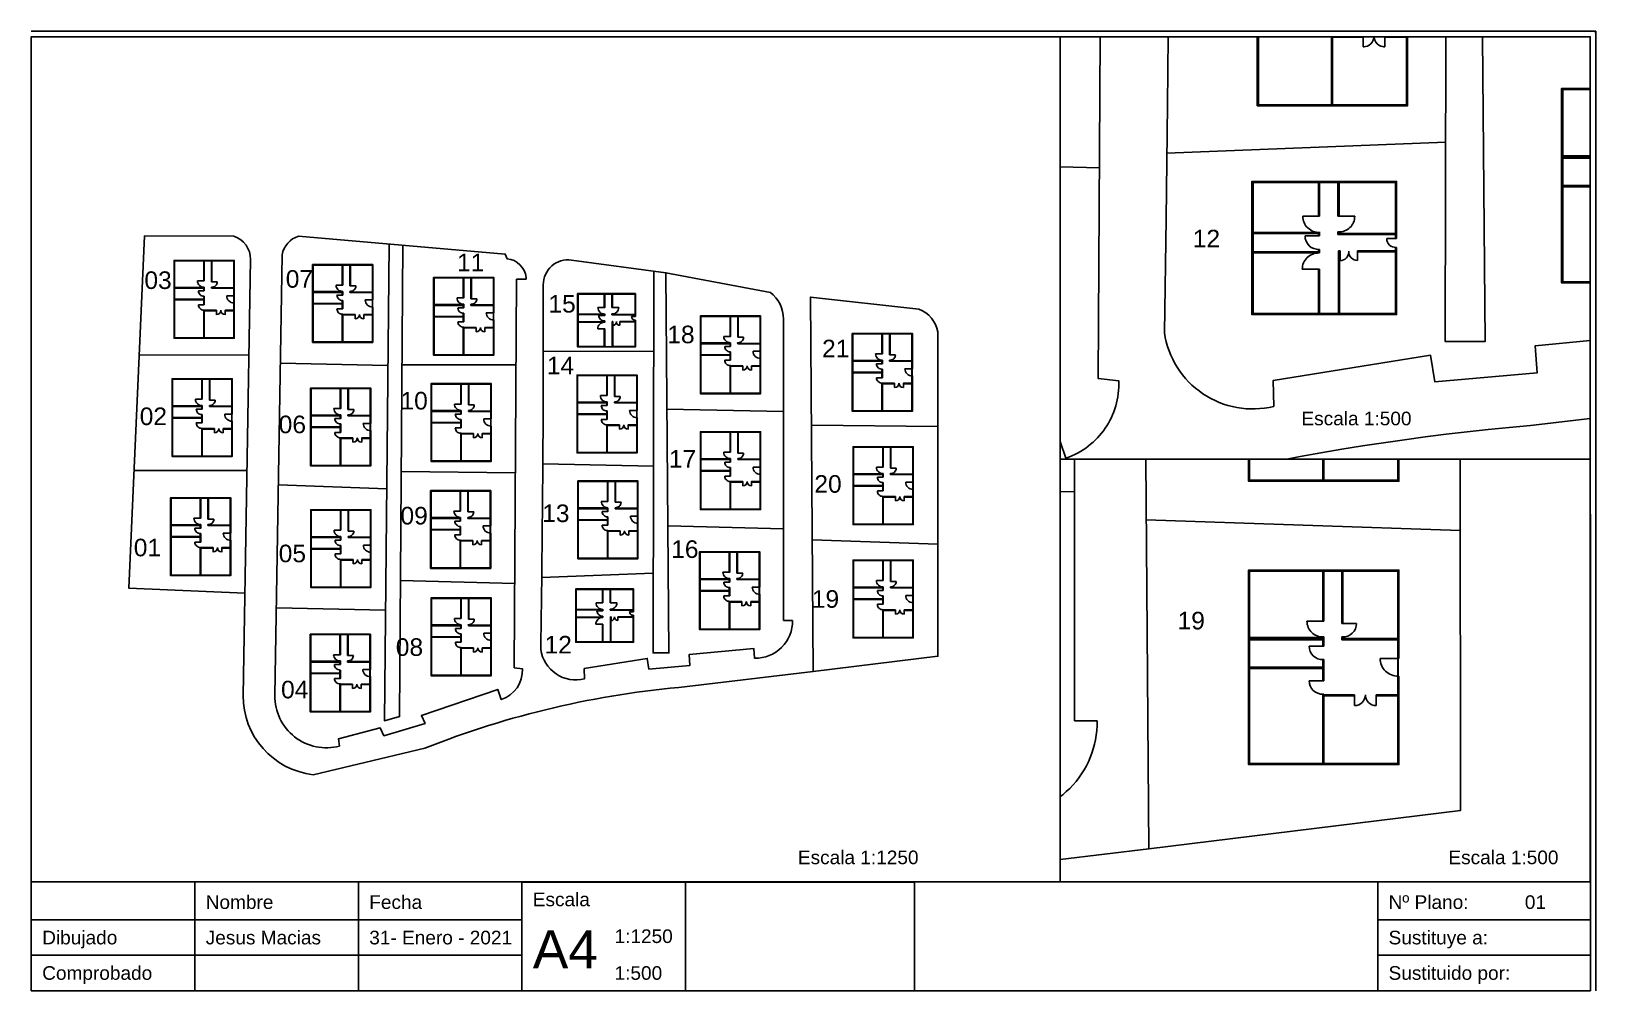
# Paper-space layout 'Presentación2' of a CAD drawing. Header units: millimetres. Extents: x 0 to 287, y 0 to 176.
# The model-space entities are those that its viewports show. They can reach past a viewport. Long polylines and large blocks are cut down to what shows.
import ezdxf
from ezdxf.enums import TextEntityAlignment as Align

# ---------------------------------------------------------------- set-up
doc = ezdxf.new("R2010")
doc.units = ezdxf.units.MM
doc.layers.add('Viales', color=7, linetype='Continuous', lineweight=30)
doc.styles.get("Standard").update_dxf_attribs({"font": 'arial.ttf'})
pattern_1 = [(45, (-193832.1, 171606.99), (-70.710678, 70.710678), []), (45, (-193830.1, 171606.99), (-70.710678, 70.710678), [])]
pattern_2 = [(45, (-193404.37, 239315.06), (-70.710678, 70.710678), []), (45, (-193402.37, 239315.06), (-70.710678, 70.710678), [])]

# ---------------------------------------------------------------- blocks, each defined once
blk = doc.blocks.new('Casa')
h = blk.add_hatch()
h.set_pattern_fill('JIS_LC_20', color=256, scale=0.05)
h.paths.add_polyline_path([(-3.93, -0.83, -0.030573), (-4.03, -0.82), (-4.03, -2.53), (-6.01, -2.53), (-6.01, -2.63), (-4.03, -2.63), (-4.03, -8.83), (-10.82, -8.83), (-10.82, -2.63), (-8, -2.63), (-8, -2.53), (-10.82, -2.53), (-10.82, -2.48), (-10.92, -2.48), (-10.92, -8.83), (-17.62, -8.83), (-17.62, -0.11), (-10.92, -0.11), (-10.92, -1.24), (-10.82, -1.24), (-10.82, 0.69), (-10.92, 0.69), (-10.92, -0.01), (-17.62, -0.01), (-17.62, 2.52), (-10.92, 2.52), (-10.92, 1.93), (-10.82, 1.93), (-10.82, 2.52), (-10.82, 2.77), (-10.92, 2.77), (-10.92, 2.72), (-17.62, 2.72), (-17.62, 8.81), (-10.92, 8.81), (-10.92, 4.21), (-10.82, 4.21), (-10.82, 8.81), (-9.16, 8.81), (-9.16, 4.01), (-9.06, 4.01), (-9.06, 8.81), (-4.03, 8.81), (-4.03, 2.62), (-9.16, 2.62), (-9.16, 2.77), (-9.26, 2.77), (-9.26, 2.62), (-9.26, 2.52), (-4.03, 2.52), (-4.03, 0.81, -0.030573), (-3.93, 0.81), (-3.93, 8.91), (-17.72, 8.91), (-17.72, -8.93), (-3.93, -8.93)])
h = blk.add_hatch()
h.set_pattern_fill('JIS_LC_20', color=256, scale=0.01)
edge = h.paths.add_edge_path()
edge.add_line((-9.16, 2.62), (-9.16, 2.52))
edge.add_line((-9.16, 2.52), (-4.03, 2.52))
edge.add_line((-4.03, 2.52), (-4.03, 0.81))
edge.add_arc((-3.93, -0.01), 0.82, 90, 97.0047, ccw=False)
edge.add_line((-3.93, 0.81), (-3.93, 8.91))
edge.add_line((-3.93, 8.91), (-17.72, 8.91))
edge.add_line((-17.72, 8.91), (-17.72, -8.93))
edge.add_line((-17.72, -8.93), (-3.93, -8.93))
edge.add_line((-3.93, -8.93), (-3.93, -0.83))
edge.add_arc((-3.93, -0.01), 0.82, 262.9953, 270, ccw=False)
edge.add_line((-4.03, -0.82), (-4.03, -2.53))
edge.add_line((-4.03, -2.53), (-6.01, -2.53))
edge.add_line((-6.01, -2.53), (-6.01, -2.63))
edge.add_line((-6.01, -2.63), (-4.03, -2.63))
edge.add_line((-4.03, -2.63), (-4.03, -8.83))
edge.add_line((-4.03, -8.83), (-10.82, -8.83))
edge.add_line((-10.82, -8.83), (-10.82, -2.63))
edge.add_line((-10.82, -2.63), (-8, -2.63))
edge.add_line((-8, -2.63), (-8, -2.53))
edge.add_line((-8, -2.53), (-10.82, -2.53))
edge.add_line((-10.82, -2.53), (-10.82, -2.48))
edge.add_line((-10.82, -2.48), (-10.92, -2.48))
edge.add_line((-10.92, -2.48), (-10.92, -8.83))
edge.add_line((-10.92, -8.83), (-17.62, -8.83))
edge.add_line((-17.62, -8.83), (-17.62, -0.11))
edge.add_line((-17.62, -0.11), (-10.92, -0.11))
edge.add_line((-10.92, -0.11), (-10.92, -1.24))
edge.add_line((-10.92, -1.24), (-10.82, -1.24))
edge.add_line((-10.82, -1.24), (-10.82, 0.69))
edge.add_line((-10.82, 0.69), (-10.92, 0.69))
edge.add_line((-10.92, 0.69), (-10.92, -0.01))
edge.add_line((-10.92, -0.01), (-17.62, -0.01))
edge.add_line((-17.62, -0.01), (-17.62, 2.52))
edge.add_line((-17.62, 2.52), (-10.92, 2.52))
edge.add_line((-10.92, 2.52), (-10.92, 1.93))
edge.add_line((-10.92, 1.93), (-10.82, 1.93))
edge.add_line((-10.82, 1.93), (-10.82, 2.52))
edge.add_line((-10.82, 2.52), (-10.82, 2.77))
edge.add_line((-10.82, 2.77), (-10.92, 2.77))
edge.add_line((-10.92, 2.77), (-10.92, 2.72))
edge.add_line((-10.92, 2.72), (-17.62, 2.72))
edge.add_line((-17.62, 2.72), (-17.62, 8.81))
edge.add_line((-17.62, 8.81), (-10.92, 8.81))
edge.add_line((-10.92, 8.81), (-10.92, 4.21))
edge.add_line((-10.92, 4.21), (-10.82, 4.21))
edge.add_line((-10.82, 4.21), (-10.82, 8.81))
edge.add_line((-10.82, 8.81), (-9.16, 8.81))
edge.add_line((-9.16, 8.81), (-9.16, 4.01))
edge.add_line((-9.16, 4.01), (-9.06, 4.01))
edge.add_line((-9.06, 4.01), (-9.06, 8.81))
edge.add_line((-9.06, 8.81), (-4.03, 8.81))
edge.add_line((-4.03, 8.81), (-4.03, 2.62))
edge.add_line((-4.03, 2.62), (-9.16, 2.62))
h = blk.add_hatch()
h.set_pattern_fill('JIS_LC_20', color=256, scale=0.005)
edge = h.paths.add_edge_path()
edge.add_line((-9.16, 2.62), (-9.16, 2.52))
edge.add_line((-9.16, 2.52), (-4.03, 2.52))
edge.add_line((-4.03, 2.52), (-4.03, 0.81))
edge.add_arc((-3.93, -0.01), 0.82, 90, 97.0047, ccw=False)
edge.add_line((-3.93, 0.81), (-3.93, 8.91))
edge.add_line((-3.93, 8.91), (-17.72, 8.91))
edge.add_line((-17.72, 8.91), (-17.72, -8.93))
edge.add_line((-17.72, -8.93), (-3.93, -8.93))
edge.add_line((-3.93, -8.93), (-3.93, -0.83))
edge.add_arc((-3.93, -0.01), 0.82, 262.9953, 270, ccw=False)
edge.add_line((-4.03, -0.82), (-4.03, -2.53))
edge.add_line((-4.03, -2.53), (-6.01, -2.53))
edge.add_line((-6.01, -2.53), (-6.01, -2.63))
edge.add_line((-6.01, -2.63), (-4.03, -2.63))
edge.add_line((-4.03, -2.63), (-4.03, -8.83))
edge.add_line((-4.03, -8.83), (-10.82, -8.83))
edge.add_line((-10.82, -8.83), (-10.82, -2.63))
edge.add_line((-10.82, -2.63), (-8, -2.63))
edge.add_line((-8, -2.63), (-8, -2.53))
edge.add_line((-8, -2.53), (-10.82, -2.53))
edge.add_line((-10.82, -2.53), (-10.82, -2.48))
edge.add_line((-10.82, -2.48), (-10.92, -2.48))
edge.add_line((-10.92, -2.48), (-10.92, -8.83))
edge.add_line((-10.92, -8.83), (-17.62, -8.83))
edge.add_line((-17.62, -8.83), (-17.62, -0.11))
edge.add_line((-17.62, -0.11), (-10.92, -0.11))
edge.add_line((-10.92, -0.11), (-10.92, -1.24))
edge.add_line((-10.92, -1.24), (-10.82, -1.24))
edge.add_line((-10.82, -1.24), (-10.82, 0.69))
edge.add_line((-10.82, 0.69), (-10.92, 0.69))
edge.add_line((-10.92, 0.69), (-10.92, -0.01))
edge.add_line((-10.92, -0.01), (-17.62, -0.01))
edge.add_line((-17.62, -0.01), (-17.62, 2.52))
edge.add_line((-17.62, 2.52), (-10.92, 2.52))
edge.add_line((-10.92, 2.52), (-10.92, 1.93))
edge.add_line((-10.92, 1.93), (-10.82, 1.93))
edge.add_line((-10.82, 1.93), (-10.82, 2.52))
edge.add_line((-10.82, 2.52), (-10.82, 2.77))
edge.add_line((-10.82, 2.77), (-10.92, 2.77))
edge.add_line((-10.92, 2.77), (-10.92, 2.72))
edge.add_line((-10.92, 2.72), (-17.62, 2.72))
edge.add_line((-17.62, 2.72), (-17.62, 8.81))
edge.add_line((-17.62, 8.81), (-10.92, 8.81))
edge.add_line((-10.92, 8.81), (-10.92, 4.21))
edge.add_line((-10.92, 4.21), (-10.82, 4.21))
edge.add_line((-10.82, 4.21), (-10.82, 8.81))
edge.add_line((-10.82, 8.81), (-9.16, 8.81))
edge.add_line((-9.16, 8.81), (-9.16, 4.01))
edge.add_line((-9.16, 4.01), (-9.06, 4.01))
edge.add_line((-9.06, 4.01), (-9.06, 8.81))
edge.add_line((-9.06, 8.81), (-4.03, 8.81))
edge.add_line((-4.03, 8.81), (-4.03, 2.62))
edge.add_line((-4.03, 2.62), (-9.16, 2.62))
for p, q in [((-10.92, 8.81), (-10.92, 4.21)), ((-10.82, 8.81), (-10.82, 4.21)), ((-9.16, 4.01), (-9.16, 8.81)), ((-9.06, 4.01), (-9.06, 8.81)), ((-3.93, 8.91), (-3.93, 6.5)), ((-10.92, 4.21), (-12.36, 4.21)), ((-10.92, 4.21), (-10.82, 4.21)), ((-9.16, 4.01), (-9.06, 4.01)), ((-9.06, 4.01), (-7.82, 4.01)), ((-10.92, 2.72), (-17.62, 2.72)), ((-10.92, 2.52), (-17.62, 2.52)), ((-10.92, 1.93), (-12.16, 1.93)), ((-10.92, 2.77), (-10.92, 2.72)), ((-10.92, 2.77), (-10.82, 2.77)), ((-10.92, 2.52), (-10.92, 1.93)), ((-10.92, 1.93), (-10.82, 1.93)), ((-10.82, 2.77), (-10.82, 1.93)), ((-10.82, 1.93), (-10.82, 2.52)), ((-9.16, 2.62), (-9.16, 2.77)), ((-9.16, 2.77), (-9.06, 2.77)), ((-9.16, 2.62), (-9.16, 2.52)), ((-4.03, 2.52), (-9.16, 2.52)), ((-9.06, 2.62), (-9.06, 2.77)), ((-4.03, 2.62), (-9.06, 2.62)), ((-10.92, -0.01), (-10.92, 0.69)), ((-10.92, 0.69), (-10.92, -0.01)), ((-10.92, 0.69), (-10.82, 0.69)), ((-10.82, -0.01), (-10.82, 0.69)), ((-10.82, 0.69), (-10.82, -1.24)), ((-4.03, 0.81), (-5.65, 0.81)), ((-10.92, -0.01), (-17.62, -0.01)), ((-10.92, -0.11), (-17.62, -0.11)), ((-10.92, -0.11), (-17.62, -0.11)), ((-10.92, -1.24), (-12.16, -1.24)), ((-10.92, -0.11), (-10.92, -1.24)), ((-10.92, -1.24), (-10.82, -1.24)), ((-10.92, -2.48), (-10.92, -8.83)), ((-10.92, -2.48), (-10.82, -2.48)), ((-10.82, -2.48), (-10.82, -2.53)), ((-10.82, -2.53), (-8, -2.53)), ((-9.33, -2.63), (-10.82, -2.63)), ((-10.82, -2.63), (-8, -2.63)), ((-10.82, -2.63), (-10.82, -8.83)), ((-8, -2.53), (-8, -2.63)), ((-8, -2.63), (-8, -3.53)), ((-4.03, -2.53), (-6.01, -2.53)), ((-6.01, -2.63), (-6.01, -2.53)), ((-4.03, -2.63), (-6.01, -2.63)), ((-6.01, -2.63), (-6.01, -3.53))]:
    blk.add_line(p, q)
for points in [[(-3.93, -0.83), (-3.93, -8.93), (-17.72, -8.93), (-17.72, 8.91), (-3.93, 8.91), (-3.93, 0.81)], [(-17.62, 2.72), (-17.62, 8.81), (-10.92, 8.81)], [(-10.82, 8.81), (-9.16, 8.81)], [(-9.06, 8.81), (-4.03, 8.81), (-4.03, 2.62)], [(-17.62, -0.01), (-17.62, 2.52)], [(-4.03, 2.52), (-4.03, 0.81)], [(-10.92, -8.83), (-17.62, -8.83), (-17.62, -0.11)], [(-4.03, -0.82), (-4.03, -2.53)], [(-4.03, -2.63), (-4.03, -8.83), (-10.82, -8.83)]]:
    blk.add_lwpolyline(points)
blk.add_lwpolyline([(-3.98, 0.81), (-4.03, 0.81), (-4.03, -0.82), (-3.98, -0.82)], close=True)
for centre, radius, start, end in [((-10.92, 4.21), 1.44, 180, 271.9898), ((-9.06, 4.01), 1.24, 267.663, 0), ((-10.92, 1.93), 1.24, 180, 272.3109), ((-4.03, 0.81), 1.63, 180, 271.7569), ((-3.93, -0.01), 0.82, 90, 97.0047), ((-10.92, -1.24), 1.24, 180, 272.3109), ((-3.93, -0.01), 0.82, 262.9953, 270), ((-8, -2.53), 0.995, 270, 0), ((-6.01, -2.53), 0.995, 180, 270)]:
    blk.add_arc(centre, radius, start, end)

msp = doc.modelspace()

# ---------------------------------------------------------------- hatches: boundary and pattern name
h = msp.add_hatch()
h.set_pattern_fill('JIS_LC_20', color=256, scale=5)
h.set_pattern_definition(pattern_2)
h.paths.add_polyline_path([(-80, 416035), (6027, 416035), (6027, 416135), (6027, 416355), (5927, 416355), (5927, 416135), (-80, 416135), (-80, 417816), (5927, 417816), (5927, 417595), (6027, 417595), (6027, 417816), (6027, 417916), (-80, 417916), (-80, 422500), (5927, 422500), (5927, 419406), (6027, 419406), (6027, 422500), (7708, 422500), (7708, 419406), (7808, 419406), (7808, 422500), (12983, 422500), (12983, 417816), (11788, 417816), (7808, 417816), (7808, 417966), (7708, 417966), (7708, 417816), (7708, 417716), (11788, 417716), (13083, 417716), (13083, 417806), (13083, 417816), (13083, 422600), (-180, 422600), (-180, 410386), (13083, 410386), (13083, 416155), (13083, 416235), (9497, 416235), (9497, 416135), (12983, 416135), (12983, 410486), (7861, 410486), (7861, 416135), (7911, 416135), (7911, 416235), (7761, 416235), (7761, 416135), (7761, 410486), (6027, 410486), (6027, 414544), (5927, 414544), (5927, 410486), (-80, 410486)])
h = msp.add_hatch()
h.set_pattern_fill('JIS_LC_20', color=256, scale=5)
h.set_pattern_definition(pattern_2)
h.paths.add_polyline_path([(13083, 417716), (13083, 417806), (13083, 417816), (13083, 422600), (-180, 422600), (-180, 410386), (13083, 410386), (13083, 416155), (13083, 416235), (13083, 416548), (12983, 416548), (12983, 416235), (9497, 416235), (9497, 416135), (12983, 416135), (12983, 410486), (7861, 410486), (7861, 416135), (7911, 416135), (7911, 416185), (7911, 416235), (7761, 416235), (7761, 416135), (7761, 410486), (6027, 410486), (6027, 414544), (5927, 414544), (5927, 410486), (-80, 410486), (-80, 416035), (6027, 416035), (6027, 416135), (6027, 416355), (5927, 416355), (5927, 416135), (-80, 416135), (-80, 417816), (5927, 417816), (5927, 417595), (5977, 417595), (6027, 417595), (6027, 417816), (6027, 417916), (5977, 417916), (-80, 417916), (-80, 422500), (5927, 422500), (5927, 419406), (6027, 419406), (6027, 422500), (7708, 422500), (7708, 419406), (7808, 419406), (7808, 422500), (12983, 422500), (12983, 417816), (11788, 417816), (7808, 417816), (7808, 417966), (7758, 417966), (7708, 417966), (7708, 417816), (7708, 417716), (11788, 417716), (12983, 417716), (12983, 417346), (13083, 417346)])
h = msp.add_hatch()
h.set_pattern_fill('JIS_LC_20', color=256, scale=5)
h.set_pattern_definition(pattern_1)
h.paths.add_polyline_path([(-507, 348327), (5599, 348327), (5599, 348427), (5599, 348647), (5499, 348647), (5499, 348427), (-507, 348427), (-507, 350108), (5499, 350108), (5499, 349887), (5599, 349887), (5599, 350108), (5599, 350208), (-507, 350208), (-507, 354792), (5499, 354792), (5499, 351698), (5599, 351698), (5599, 354792), (7280, 354792), (7280, 351698), (7380, 351698), (7380, 354792), (12555, 354792), (12555, 350108), (11360, 350108), (7380, 350108), (7380, 350258), (7280, 350258), (7280, 350108), (7280, 350008), (11360, 350008), (12655, 350008), (12655, 350098), (12655, 350108), (12655, 354892), (-607, 354892), (-607, 342678), (12655, 342678), (12655, 348447), (12655, 348527), (9069, 348527), (9069, 348427), (12555, 348427), (12555, 342778), (7434, 342778), (7434, 348427), (7484, 348427), (7484, 348527), (7334, 348527), (7334, 348427), (7334, 342778), (5599, 342778), (5599, 346835), (5499, 346835), (5499, 342778), (-507, 342778)])
h = msp.add_hatch()
h.set_pattern_fill('JIS_LC_20', color=256, scale=5)
h.set_pattern_definition(pattern_1)
h.paths.add_polyline_path([(12655, 350008), (12655, 350098), (12655, 350108), (12655, 354892), (-607, 354892), (-607, 342678), (12655, 342678), (12655, 348447), (12655, 348527), (12655, 348840), (12555, 348840), (12555, 348527), (9069, 348527), (9069, 348427), (12555, 348427), (12555, 342778), (7434, 342778), (7434, 348427), (7484, 348427), (7484, 348477), (7484, 348527), (7334, 348527), (7334, 348427), (7334, 342778), (5599, 342778), (5599, 346835), (5499, 346835), (5499, 342778), (-507, 342778), (-507, 348327), (5599, 348327), (5599, 348427), (5599, 348647), (5499, 348647), (5499, 348427), (-507, 348427), (-507, 350108), (5499, 350108), (5499, 349887), (5549, 349887), (5599, 349887), (5599, 350108), (5599, 350208), (5549, 350208), (-507, 350208), (-507, 354792), (5499, 354792), (5499, 351698), (5599, 351698), (5599, 354792), (7280, 354792), (7280, 351698), (7380, 351698), (7380, 354792), (12555, 354792), (12555, 350108), (11360, 350108), (7380, 350108), (7380, 350258), (7330, 350258), (7280, 350258), (7280, 350108), (7280, 350008), (11360, 350008), (12555, 350008), (12555, 349638), (12655, 349638)])

# ---------------------------------------------------------------- linework, layer by layer
for p, q in [((5927, 422500), (5927, 419406)), ((6027, 422500), (6027, 419406)), ((7708, 419406), (7708, 422500)), ((7808, 419406), (7808, 422500)), ((5927, 419406), (4487, 419406)), ((5927, 419406), (6027, 419406)), ((7708, 419406), (7808, 419406)), ((7808, 419406), (9248, 419406)), ((6027, 417916), (-80, 417916)), ((5927, 417816), (-80, 417816)), ((5927, 417595), (4687, 417595)), ((5927, 417595), (5927, 417816)), ((5927, 417595), (6027, 417595)), ((6027, 417966), (6027, 417816)), ((6027, 417595), (6027, 417816)), ((7708, 417816), (7708, 417966)), ((7708, 417966), (7808, 417966)), ((7708, 417716), (7708, 417816)), ((11788, 417716), (7708, 417716)), ((7808, 417816), (7808, 417966)), ((11788, 417816), (7808, 417816)), ((12988, 417716), (11602, 417716)), ((12983, 417816), (11788, 417816)), ((11788, 417716), (12983, 417716)), ((12983, 417716), (12983, 417346)), ((13083, 417795), (13083, 417816)), ((13083, 417806), (13083, 417716)), ((13083, 417716), (13083, 417346)), ((13083, 417716), (13083, 417346)), ((5927, 416135), (5927, 416355)), ((5927, 416355), (6027, 416355)), ((6027, 416135), (6027, 416355)), ((7911, 416235), (7761, 416235)), ((7761, 416135), (7761, 416235)), ((7911, 416135), (7911, 416235)), ((12983, 416235), (9497, 416235)), ((9497, 416235), (9497, 416135)), ((12983, 417346), (12185, 417346)), ((13083, 417346), (12983, 417346)), ((12983, 416235), (12983, 416548)), ((13083, 416548), (12983, 416548)), ((13083, 416548), (13083, 416235)), ((13083, 416548), (13083, 416235)), ((13083, 416135), (13083, 416235)), ((13083, 416135), (13083, 416155)), ((5927, 416135), (-80, 416135)), ((6027, 416035), (-80, 416035)), ((6027, 416135), (6027, 416035)), ((7761, 416135), (7761, 410486)), ((7911, 416135), (7861, 416135)), ((7861, 416135), (7861, 410486)), ((7911, 416135), (7916, 415317)), ((12983, 416135), (9497, 416135)), ((9497, 416135), (9497, 415342)), ((5927, 414544), (4436, 414544)), ((5927, 414544), (5927, 410486)), ((5927, 414544), (6027, 414544)), ((6027, 414544), (6027, 410486)), ((-8048, 409439), (17281, 409322)), ((-75586, 408555), (-100722, 408510)), ((-68331, 406631), (-43673, 406110)), ((-40439, 406282), (-14282, 406282)), ((20288, 396126), (47035, 395569)), ((53420, 392460), (82409, 392130)), ((-8153, 383561), (17223, 383007)), ((-76000, 382039), (-101842, 382039)), ((-40612, 381826), (-14436, 381496)), ((-68792, 378765), (-43947, 377878)), ((20521, 369359), (47035, 368674)), ((53615, 366118), (82420, 365152)), ((-8405, 357476), (17169, 358498)), ((-40789, 356796), (-14593, 356128)), ((5499, 354792), (5499, 351698)), ((5599, 354892), (7280, 354892)), ((5599, 354792), (5599, 351698)), ((7280, 351698), (7280, 354792)), ((7380, 351698), (7380, 354792)), ((5499, 351698), (4059, 351698)), ((5499, 351698), (5599, 351698)), ((7280, 351698), (7380, 351698)), ((7380, 351698), (8820, 351698)), ((-69259, 350559), (-44217, 350019)), ((5599, 350208), (-507, 350208)), ((5599, 350258), (5599, 350108)), ((7280, 350108), (7280, 350258)), ((7280, 350258), (7380, 350258)), ((7380, 350108), (7380, 350258)), ((5499, 350108), (-507, 350108)), ((5499, 349887), (4259, 349887)), ((5499, 349887), (5499, 350108)), ((5499, 349887), (5599, 349887)), ((5599, 349887), (5599, 350108)), ((7280, 350008), (7280, 350108)), ((11360, 350008), (7280, 350008)), ((11360, 350108), (7380, 350108)), ((12561, 350008), (11174, 350008)), ((12555, 350108), (11360, 350108)), ((11360, 350008), (12555, 350008)), ((12555, 349638), (11758, 349638)), ((12555, 350008), (12555, 349638)), ((12655, 349638), (12555, 349638)), ((12555, 348527), (12555, 348840)), ((12655, 348840), (12555, 348840)), ((12655, 350087), (12655, 350108)), ((12655, 350098), (12655, 350008)), ((12655, 350008), (12655, 349638)), ((12655, 350008), (12655, 349638)), ((12655, 348840), (12655, 348527)), ((12655, 348840), (12655, 348527)), ((5499, 348427), (-507, 348427)), ((5599, 348327), (-507, 348327)), ((5499, 348427), (5499, 348647)), ((5499, 348647), (5599, 348647)), ((5599, 348427), (5599, 348647)), ((5599, 348427), (5599, 348327)), ((7484, 348527), (7334, 348527)), ((7334, 348427), (7334, 348527)), ((7334, 348427), (7334, 342778)), ((7484, 348427), (7434, 348427)), ((7434, 348427), (7434, 342778)), ((7484, 348427), (7484, 348527)), ((7484, 348427), (7488, 347609)), ((12555, 348527), (9069, 348527)), ((9069, 348527), (9069, 348427)), ((12555, 348427), (9069, 348427)), ((9069, 348427), (9069, 347634)), ((12655, 348427), (12655, 348527)), ((12655, 348427), (12655, 348447)), ((5499, 346835), (4008, 346835)), ((5499, 346835), (5499, 342778)), ((5499, 346835), (5599, 346835)), ((5599, 346835), (5599, 342778))]:
    msp.add_line(p, q)
for points in [[(-76489, 353906), (-103125, 355104), (-99492, 435866), (-79020, 435753, -0.3313755), (-75186, 430416), (-76888, 330451, 0.3822225), (-60804, 312299), (-35182, 318372, -0.0738891), (24932, 332486), (53839, 335932), (53202, 421815), (78102, 419033, -0.2674919), (82400, 413838), (82431, 339452), (53839, 335932)], [(47035, 347666), (47035, 416775, 0.2327976), (44019, 422902), (20058, 427411), (-1587, 430311, 0.4544164), (-8055, 424640, -0.0045454), (-8641, 341003, 0.440637), (1390, 334252), (1337, 336619), (15778, 338940), (16170, 336502), (25568, 337335), (25376, 339823), (40220, 341258), (40407, 339002, 0.4254686), (49102, 347666)]]:
    msp.add_lwpolyline(points, format="xyb")
msp.add_lwpolyline([(-54759, 318852), (-55036, 320484), (-45422, 323019), (-44613, 321211), (-35162, 324061), (-35992, 325848), (-18473, 331836), (-17675, 329501, 0.332482), (-12819, 336600), (-14712, 336803), (-14161, 425922), (-11993, 425931), (-11995, 426303, 0.3589309), (-16336, 430620), (-16772, 431658), (-64176, 435776, 0.2861178), (-67919, 431526), (-69592, 330453, 0.4977082)], format="xyb", close=True)
for points in [[(-43403, 433939), (-44463, 324671), (-41010, 325630), (-40245, 433697)], [(17321, 427629), (17129, 340201), (20775, 340201), (20016, 427416)], [(13083, 416155), (13083, 410386), (-180, 410386), (-180, 422600), (13083, 422600), (13083, 417795)], [(-80, 417916), (-80, 422500), (5927, 422500)], [(6027, 422500), (7708, 422500)], [(7808, 422500), (12983, 422500), (12983, 417816)], [(-80, 416135), (-80, 417816)], [(5927, 410486), (-80, 410486), (-80, 416035)], [(12983, 416135), (12983, 410486), (7861, 410486)], [(12655, 348447), (12655, 342678), (-607, 342678), (-607, 354892), (12655, 354892), (12655, 350087)], [(-507, 350208), (-507, 354792), (5499, 354792)], [(5599, 354792), (7280, 354792)], [(7380, 354792), (12555, 354792), (12555, 350108)], [(-507, 348427), (-507, 350108)], [(5499, 342778), (-507, 342778), (-507, 348327)], [(12555, 348427), (12555, 342778), (7434, 342778)], [(47035, 347666), (49102, 347666)], [(7334, 342778), (5599, 342778)], [(-63968, 320220), (-63968, 320220), (-64609, 320594)]]:
    msp.add_lwpolyline(points)
for centre, radius, start, end in [((5977, 419406), 1490, 180, 271.92306), ((7808, 419406), 1440, 268.01014, 0), ((5927, 417595), 1240, 180, 272.31094), ((7886, 416135), 818, 272.03902, 3.50586), ((9497, 416135), 793, 176.38342, 270), ((12983, 417346), 798, 180, 273.59378), ((5927, 414544), 1491, 88.07829, 180), ((5549, 351698), 1490, 180, 271.92306), ((7380, 351698), 1440, 268.01014, 0), ((5499, 349887), 1240, 180, 272.31094), ((12555, 349638), 798, 180, 273.59378), ((5499, 346835), 1491, 88.07829, 180), ((7459, 348427), 818, 272.03902, 3.50586), ((9069, 348427), 793, 176.38342, 270)]:
    msp.add_arc(centre, radius, start, end)

# ---------------------------------------------------------------- block references
at = {"xscale": 1000, "yscale": 1000, "zscale": 1000}
for p in [(-74978, 421310), (-43215, 420352), (-15470, 417402), (45708, 408586), (80526, 404575), (17408, 395020), (-75454, 394192), (-16060, 393070), (-43687, 392039), (45708, 382027), (80718, 378589), (17599, 370754), (-16178, 368532), (-75789, 366889), (-43650, 364154), (45517, 354512), (80718, 352603), (-16058, 343925), (-43769, 335608)]:
    msp.add_blockref('Casa', p, dxfattribs=at)

psp = doc.layouts.new('Presentación2')

# ---------------------------------------------------------------- linework, layer by layer
for p, q in [((287, 176), (286.97, 175.73)), ((287, 176), (287, 176)), ((120, 20), (120, 0)), ((162, 20), (162, 0)), ((247, 20), (286, 20)), ((287, 20), (287, 0)), ((286, 13), (247, 13)), ((286, 6.5), (247, 6.5)), ((90, 0), (172, 0)), ((247, 0), (286, 0))]:
    psp.add_line(p, q)
for points in [[(287, 0), (287, 0), (287, 176), (0, 176)], [(0, 175), (0, 0), (286, 0)]]:
    psp.add_lwpolyline(points)
for points in [[(0, 0), (286.02, 0), (286, 175), (0, 175)], [(0, 20), (30, 20), (30, 13), (0, 13)], [(30, 20), (60, 20), (60, 13), (30, 13)], [(60, 20), (90, 20), (90, 13), (60, 13)], [(247, 20), (162, 20), (162, 0), (247, 0)], [(0, 13), (30, 13), (30, 6.5), (0, 6.5)], [(30, 13), (60, 13), (60, 6.5), (30, 6.5)], [(60, 13), (90, 13), (90, 6.5), (60, 6.5)], [(0, 6.5), (30, 6.5), (30, 0), (0, 0)], [(30, 6.5), (60, 6.5), (60, 0), (30, 0)], [(60, 6.5), (90, 6.5), (90, 0), (60, 0)]]:
    psp.add_lwpolyline(points, close=True)
at = {"layer": 'Viales'}
psp.add_line((90, 20), (162, 20), dxfattribs=at)

# ---------------------------------------------------------------- texts
for s, height, p in [('12', 3.226, (213.08, 136.36)), ('11', 3.226, (78.1, 131.97)), ('07', 3.226, (46.68, 128.96)), ('03', 3.226, (20.75, 128.73)), ('15', 3.226, (94.87, 124.4)), ('18', 3.226, (116.68, 118.77)), ('21', 3.226, (145.07, 116.19)), ('14', 3.226, (94.59, 113.08)), ('10', 3.226, (67.73, 106.62)), ('02', 3.226, (19.89, 103.76)), ('Escala 1:500', 2.5, (233.02, 103.72)), ('06', 3.226, (45.39, 102.27)), ('17', 3.226, (116.97, 95.96)), ('20', 3.226, (143.66, 91.35)), ('13', 3.226, (93.73, 85.97)), ('09', 3.226, (67.73, 85.53)), ('01', 3.226, (18.8, 79.69)), ('05', 3.226, (45.39, 78.6)), ('16', 3.226, (117.39, 79.39)), ('19', 3.226, (143.19, 70.25)), ('19', 3.226, (210.29, 66.28)), ('08', 3.226, (66.87, 61.42)), ('12', 3.226, (94.16, 61.86)), ('04', 3.226, (45.82, 53.63)), ('Escala 1:1250', 2.5, (140.64, 23.21)), ('Escala 1:500', 2.5, (259.98, 23.21)), ('Nombre', 2.5, (32, 15)), ('Fecha', 2.5, (62, 15)), ('Escala', 2.5, (92, 15.5)), ('Nº Plano:', 2.5, (249, 15)), ('01', 2.5, (274, 15)), ('Dibujado', 2.5, (2, 8.5)), ('Jesus Macias', 2.5, (32, 8.5)), ('31- Enero - 2021', 2.5, (62, 8.5)), ('1:1250', 2.5, (107, 8.75)), ('Sustituye a:', 2.5, (249, 8.5)), ('Comprobado', 2.5, (2, 2)), ('1:500', 2.5, (107, 2)), ('Sustituido por:', 2.5, (249, 2))]:
    psp.add_text(s, height=height).set_placement(p)
psp.add_text('A4', height=7).set_placement((92, 2), align=Align.BOTTOM_LEFT)

# ---------------------------------------------------------------- viewports
at = {"layer": '0'}
for center, view_center_point, view_height, status in [((237.38, 136.25), (6114.83, 348783.65), 38750.0001, 3), ((237.38, 58.75), (70033.3, 352302.36), 38750.0015, 4)]:
    psp.add_viewport(center=center, size=(97.24, 77.5), view_center_point=view_center_point, view_height=view_height, status=status, dxfattribs=at)
at = {"layer": 'Viales', "view_target_point": (865430.38, 86961.94)}
psp.add_viewport(center=(94.38, 97.5), size=(188.76, 155), view_center_point=(-872914.79, 297674.65), view_height=193750.0003, dxfattribs=at)

doc.saveas('drawing.dxf')
